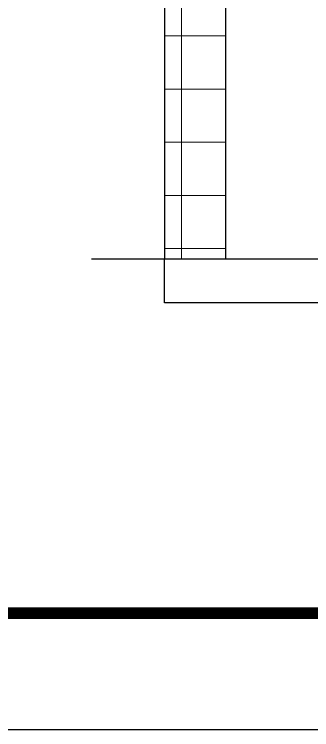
# Model space of a CAD drawing. Header units: inches. Extents: x -5142662 to -4941318, y -3361958 to -3160563.
# Drawn here: x -5010991.7 to -5010869.4, y -3262044.9 to -3261750.5 of the extents above; entities that cross this region are included whole.
import ezdxf

# ---------------------------------------------------------------- set-up
doc = ezdxf.new("R2010")
doc.units = ezdxf.units.IN
doc.header["$LTSCALE"] = 2
doc.header["$MEASUREMENT"] = 0
doc.linetypes.add('ACAD_ISO02W100', pattern=[15, 12, -3])
doc.layers.get('0').update_dxf_attribs({"linetype": 'CONTINUOUS'})
doc.layers.add('HATCH', color=60, linetype='ACAD_ISO02W100', lineweight=13)

msp = doc.modelspace()

# ---------------------------------------------------------------- hatches: boundary and pattern name
at = {"layer": 'HATCH', "transparency": 33554661}
h = msp.add_hatch(dxfattribs=at)
h.set_pattern_fill('ANSI37', color=256, scale=175, angle=45)
h.set_pattern_definition([(90, (36317.618, 0), (-21.875, 0), []), (180, (36317.618, 0), (-2e-15, -21.875), [])])
h.paths.add_polyline_path([(-5010904.72, -3261515.21), (-5010904.72, -3261477.21), (-5010930, -3261477.21), (-5010930, -3261515.21), (-5010931.25, -3261515.21), (-5010931.25, -3261520.21), (-5010930.83, -3261520.21), (-5010930.83, -3261632.21), (-5010930.83, -3261744.21), (-5010930, -3261744.21), (-5010930, -3261851.21), (-5010904.72, -3261851.21)])

# ---------------------------------------------------------------- linework, layer by layer
at = {"ltscale": 0.5}
for p, q in [((-5010904.72, -3261851.21), (-5010904.72, -3261515.21)), ((-5010930, -3261744.21), (-5010930, -3261851.21)), ((-5010930, -3261851.21), (-5010960, -3261851.21)), ((-5010638.88, -3261851.21), (-5010930, -3261851.21)), ((-5010930, -3261869.21), (-5010930, -3261851.21)), ((-5010638.88, -3261869.21), (-5010930, -3261869.21))]:
    msp.add_line(p, q, dxfattribs=at)
msp.add_lwpolyline([(-5012411.5, -3262044.85), (-5012411.5, -3259799.81), (-5009236.7, -3259799.81), (-5009236.7, -3262044.85)], close=True)
at = {"const_width": 4.8}
msp.add_lwpolyline([(-5009284.7, -3261996.85), (-5009284.7, -3259847.81), (-5012267.5, -3259847.81), (-5012267.5, -3261996.85)], close=True, dxfattribs=at)

doc.saveas('drawing.dxf')
